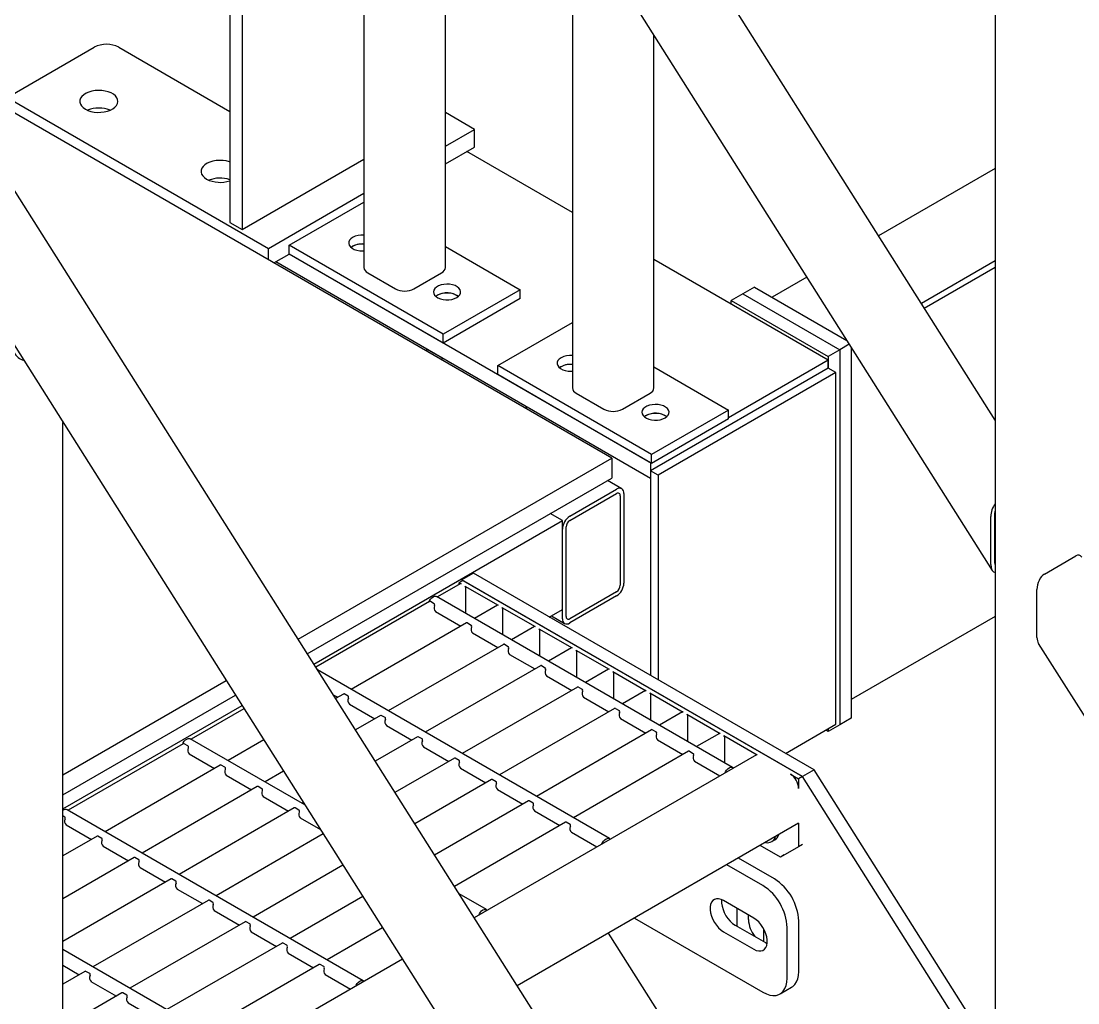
# Model space of a CAD drawing. Header units: millimetres. Extents: x 0 to 55611, y 0 to 32827.
# Drawn here: x 44865.9 to 45359.1, y 10618.6 to 11076.7 of the extents above; entities that cross this region are included whole.
import ezdxf

# ---------------------------------------------------------------- set-up
doc = ezdxf.new("R2010")
doc.units = ezdxf.units.MM
doc.header["$LTSCALE"] = 10
doc.linetypes.add('SLD-Continua', pattern=[0])
doc.layers.add('STRUC', color=5, linetype='SLD-Continua')

msp = doc.modelspace()

# ---------------------------------------------------------------- linework, layer by layer
at = {"color": 7, "linetype": 'SLD-Continua', "lineweight": 25}
for p, q in [((44963.3, 11095.88), (44963.3, 10982.73)), ((44969.05, 11092.56), (44969.05, 10979.41)), ((44860.86, 11041.87), (44900.01, 11064.48)), ((44911.51, 11064.48), (44963.3, 11034.57)), ((44839.95, 11052.3), (44981.37, 10970.66)), ((45077.54, 11026.18), (45063.94, 11034.02)), ((45063.94, 11018.33), (45077.54, 11026.18)), ((45077.54, 11017.88), (45077.54, 11026.18)), ((45063.94, 11010.03), (45077.54, 11017.88)), ((44969.05, 10979.41), (45025.89, 11012.22)), ((44981.37, 10970.66), (45025.89, 10996.36)), ((44963.3, 10982.73), (44969.05, 10979.41)), ((44981.37, 10965.33), (44981.37, 10970.66)), ((44983.93, 10963.85), (44991.03, 10967.94))]:
    msp.add_line(p, q, dxfattribs=at)
at = {"color": 7, "linetype": 'SLD-Continua', "lineweight": 25, "flags": 128}
for points in [[(44895.89, 11035.61), (44897.11, 11035.02), (44898.5, 11034.57), (44900, 11034.26), (44901.58, 11034.12), (44903.17, 11034.14), (44904.73, 11034.32), (44906.21, 11034.67), (44907.56, 11035.16), (44908.74, 11035.78), (44909.7, 11036.51), (44910.42, 11037.33), (44910.88, 11038.21), (44911.06, 11039.12), (44910.95, 11040.04), (44910.56, 11040.93), (44909.91, 11041.77), (44909, 11042.53), (44907.87, 11043.18), (44906.56, 11043.7), (44905.11, 11044.08), (44903.56, 11044.31), (44901.97, 11044.37), (44900.39, 11044.27), (44898.86, 11044), (44897.44, 11043.58), (44896.18, 11043.03), (44895.1, 11042.35), (44894.25, 11041.57), (44893.66, 11040.72), (44893.34, 11039.81), (44893.3, 11038.89), (44893.55, 11037.99), (44894.08, 11037.12), (44894.87, 11036.32), (44895.89, 11035.61)], [(44963.3, 11010.99), (44963.13, 11011.05), (44961.68, 11011.43), (44960.13, 11011.65), (44958.54, 11011.71), (44956.96, 11011.61), (44955.43, 11011.35), (44954.01, 11010.93), (44952.74, 11010.37), (44951.67, 11009.69), (44950.82, 11008.91), (44950.23, 11008.06), (44949.91, 11007.16), (44949.87, 11006.24), (44950.12, 11005.33), (44950.65, 11004.46), (44951.43, 11003.66), (44952.46, 11002.95)]]:
    msp.add_lwpolyline(points, dxfattribs=at)
at = {"color": 7, "linetype": 'SLD-Continua', "lineweight": 25}
for centre, radius, start, end in [((44905.76, 11053.38), 12.49, 62.6097, 117.3903), ((44902.17, 11021.88), 14.21, 68.3855, 111.6145), ((44958.8, 11015.39), 13.96, 242.9839, 288.8339), ((44958.76, 10989.1), 14.33, 71.5089, 111.4944)]:
    msp.add_arc(centre, radius, start, end, dxfattribs=at)
at = {"layer": 'STRUC', "linetype": 'SLD-Continua', "lineweight": 25}
for p, q in [((45025.89, 11657.62), (45025.89, 10961.72)), ((46038.04, 9139.34), (44717.33, 11227.52)), ((45320.53, 11223.5), (45320.53, 10599.17)), ((45063.94, 10961.72), (45063.94, 11220.13)), ((45320.53, 10890.5), (45114, 11217.04)), ((45075.04, 11206.35), (45319.14, 10820.39)), ((44690.04, 11198.36), (45999.14, 9128.53)), ((45123.19, 11130.22), (45123.19, 10905.55)), ((45161.24, 10905.55), (45161.24, 11070.05)), ((45141.62, 10872.81), (44826.68, 11054.63)), ((45123.19, 10987.38), (45073.94, 11015.8)), ((45320.53, 11007.93), (45266.12, 10976.53)), ((44991.03, 10972.09), (45025.89, 10992.21)), ((45062.88, 10930.62), (44991.03, 10972.09)), ((44991.03, 10967.94), (44991.03, 10972.09)), ((45020.63, 10971.6), (45019.88, 10971.08)), ((45063.94, 10971.48), (45098.8, 10951.36)), ((45062.88, 10926.47), (44991.03, 10967.94)), ((45159.72, 10870.56), (44991.03, 10967.94)), ((45242.63, 10918.42), (45161.24, 10965.41)), ((45320.53, 10964.8), (45286.1, 10944.93)), ((45159.72, 10863.26), (44984.71, 10964.29)), ((45287.48, 10942.76), (45320.53, 10961.84)), ((45027.67, 10959.24), (45040.61, 10951.77)), ((45049.23, 10951.77), (45062.16, 10959.24)), ((45232.62, 10957.19), (45216.42, 10947.83)), ((45098.8, 10951.36), (45062.88, 10930.62)), ((45098.8, 10947.21), (45098.8, 10951.36)), ((45208.15, 10952.6), (45202.76, 10949.49)), ((45208.15, 10952.6), (45251.26, 10927.72)), ((45060.22, 10948.74), (45059.48, 10948.22)), ((45098.8, 10947.21), (45062.88, 10926.47)), ((45202.76, 10949.49), (45197.37, 10946.38)), ((45197.37, 10946.38), (45242.63, 10920.26)), ((45197.37, 10944.55), (45197.37, 10946.38)), ((45202.76, 10949.49), (45248.02, 10923.37)), ((45088.33, 10915.92), (45123.19, 10936.04)), ((45062.88, 10926.47), (45062.88, 10930.62)), ((45252.41, 10925.9), (45248.02, 10923.37)), ((45062.26, 10919.53), (45055.07, 10923.68)), ((45055.07, 10923.68), (45055.07, 10922.78)), ((45248.02, 10923.37), (45242.63, 10920.26)), ((45248.02, 10923.37), (45248.02, 10748.3)), ((45253.4, 10924.33), (45253.4, 10751.41)), ((45253.4, 10923.09), (45253.98, 10923.42)), ((45062.26, 10919.53), (45062.26, 10918.63)), ((45160.17, 10874.45), (45088.33, 10915.92)), ((45088.33, 10911.78), (45088.33, 10915.92)), ((45242.63, 10918.42), (45196.1, 10891.56)), ((45242.63, 10920.26), (45242.63, 10914.77)), ((45242.63, 10914.77), (45242.63, 10918.42)), ((45160.17, 10870.3), (45088.33, 10911.78)), ((45117.92, 10915.43), (45117.18, 10914.91)), ((45242.63, 10914.77), (45159.72, 10866.91)), ((45161.24, 10915.31), (45196.1, 10895.19)), ((45246.22, 10912.7), (45163.32, 10864.84)), ((45246.22, 10912.7), (45242.63, 10914.77)), ((45246.22, 10748.6), (45246.22, 10912.7)), ((45124.97, 10903.07), (45137.9, 10895.6)), ((45146.52, 10895.6), (45159.46, 10903.07)), ((45101.84, 10895.78), (45101.84, 10896.68)), ((45157.52, 10892.57), (45156.78, 10892.05)), ((45196.1, 10895.19), (45160.17, 10874.45)), ((45196.1, 10891.04), (45160.17, 10870.3)), ((45196.1, 10891.04), (45196.1, 10895.19)), ((44885.43, 10553.77), (44885.43, 10889.43)), ((44995.15, 10788.26), (45141.62, 10872.81)), ((45141.62, 10872.81), (45141.62, 10863.48)), ((45160.17, 10870.3), (45160.17, 10874.45)), ((45159.72, 10870.56), (45159.72, 10863.26)), ((45163.32, 10864.84), (45159.72, 10866.91)), ((45159.72, 10866.91), (45159.72, 10771.3)), ((44999.48, 10781.42), (45141.62, 10863.48)), ((45146.27, 10858.47), (45139.6, 10862.31)), ((45163.32, 10864.84), (45163.32, 10769.23)), ((45121.99, 10845.62), (45143.83, 10858.22)), ((45121.99, 10843.62), (45143.83, 10856.23)), ((45145.56, 10855.24), (45145.56, 10813.42)), ((45147.28, 10856.23), (45147.28, 10814.42)), ((45118.54, 10843.63), (45112.89, 10846.89)), ((45320.23, 10846.49), (45320.23, 10824.07)), ((45002.5, 10776.64), (45118.54, 10843.63)), ((45118.54, 10802.14), (45118.54, 10843.63)), ((45318.51, 10823.07), (45318.51, 10845.5)), ((45118.54, 10797.83), (45118.54, 10839.64)), ((45120.27, 10798.83), (45120.27, 10840.64)), ((45343.51, 10818.69), (45358.16, 10827.15)), ((45077.04, 10819.03), (45071.66, 10815.92)), ((45236, 10727.27), (45077.04, 10819.03)), ((45070.9, 10814.14), (45060.2, 10807.96)), ((45072.12, 10815.66), (45070.32, 10814.62)), ((45070.32, 10814.62), (45071.22, 10814.1)), ((45070.32, 10813.8), (45070.32, 10814.62)), ((45230.61, 10724.16), (45071.66, 10815.92)), ((45071.66, 10815.92), (45071.66, 10815.4)), ((45072.12, 10815.66), (45230.62, 10724.16)), ((45073.01, 10813.07), (45088.49, 10804.13)), ((45073.46, 10800.31), (45073.46, 10812.29)), ((45197.99, 10728.42), (45059.78, 10808.2)), ((45143.83, 10810.44), (45121.99, 10797.83)), ((45143.83, 10808.45), (45121.99, 10795.84)), ((45340.06, 10789), (45340.06, 10811.42)), ((45056.49, 10805.82), (45003.42, 10775.18)), ((45058.71, 10804.81), (45056.91, 10805.85)), ((45088.18, 10804.16), (45077.48, 10797.99)), ((45090.29, 10803.09), (45105.77, 10794.16)), ((45090.74, 10790.33), (45090.74, 10802.32)), ((45112.42, 10798.61), (45118.54, 10802.14)), ((45059.3, 10801.15), (45071.13, 10794.32)), ((45113.38, 10799.16), (45119.55, 10795.6)), ((45320.53, 10798.88), (45253.4, 10760.13)), ((45073.77, 10795.85), (45020, 10764.81)), ((45074.19, 10795.88), (45075.99, 10794.84)), ((45105.45, 10794.19), (45094.75, 10788.01)), ((45107.56, 10793.12), (45123.04, 10784.19)), ((45108.01, 10780.36), (45108.01, 10792.34)), ((45076.58, 10791.18), (45088.4, 10784.35)), ((45091.05, 10785.87), (45037.28, 10754.84)), ((45091.47, 10785.9), (45093.26, 10784.87)), ((45122.73, 10784.22), (45112.03, 10778.04)), ((45124.84, 10783.15), (45140.32, 10774.21)), ((45125.29, 10770.39), (45125.29, 10782.37)), ((45340.69, 10786.31), (45959.53, 9807.86)), ((45093.85, 10781.2), (45105.68, 10774.38)), ((45140.52, 10695.24), (45004.22, 10773.92)), ((45108.32, 10775.9), (45054.56, 10744.86)), ((45108.74, 10775.93), (45110.54, 10774.89)), ((45140, 10774.24), (45129.31, 10768.07)), ((45142.12, 10773.18), (45157.6, 10764.24)), ((44885.43, 10724.92), (44961.65, 10768.92)), ((45111.13, 10771.23), (45122.96, 10764.4)), ((45142.57, 10760.41), (45142.57, 10772.4)), ((45016.3, 10762.67), (45012.66, 10760.57)), ((45018.51, 10761.66), (45016.72, 10762.7)), ((45125.6, 10765.93), (45071.83, 10734.89)), ((45126.02, 10765.96), (45127.81, 10764.92)), ((45157.28, 10764.27), (45146.58, 10758.1)), ((45159.39, 10763.2), (45174.87, 10754.27)), ((44885.43, 10715.59), (44965.98, 10762.08)), ((45011.52, 10762.37), (45013.65, 10761.14)), ((45019.1, 10758), (45030.93, 10751.17)), ((45128.41, 10761.26), (45140.23, 10754.43)), ((45159.84, 10750.44), (45159.84, 10762.42)), ((44885.43, 10709.05), (44969, 10757.3)), ((44969.92, 10755.84), (44945.25, 10741.6)), ((45033.57, 10752.7), (45021.9, 10745.96)), ((45035.79, 10751.69), (45033.99, 10752.72)), ((45142.88, 10755.95), (45089.11, 10724.92)), ((45143.29, 10755.98), (45145.09, 10754.95)), ((45174.56, 10754.3), (45163.86, 10748.12)), ((45176.67, 10753.23), (45192.15, 10744.29)), ((45036.38, 10748.02), (45048.21, 10741.2)), ((45145.68, 10751.28), (45157.51, 10744.46)), ((45177.12, 10740.47), (45177.12, 10752.45)), ((45222.63, 10734.99), (45246.22, 10748.6)), ((45248.02, 10748.3), (45242.63, 10745.19)), ((45253.4, 10751.41), (45248.02, 10748.3)), ((45160.15, 10745.98), (45106.38, 10714.94)), ((45160.57, 10746.01), (45162.37, 10744.97)), ((45191.83, 10744.32), (45181.13, 10738.15)), ((45193.94, 10743.26), (45209.42, 10734.32)), ((45242.63, 10745.19), (45241.47, 10745.86)), ((45242.63, 10746.53), (45242.63, 10745.19)), ((44941.55, 10739.46), (44887.78, 10708.42)), ((44943.76, 10738.45), (44941.97, 10739.49)), ((44998.29, 10710.99), (44944.84, 10741.85)), ((44979.16, 10741.23), (44962.53, 10731.63)), ((45050.85, 10742.72), (45031.14, 10731.35)), ((45053.06, 10741.71), (45051.27, 10742.75)), ((45053.66, 10738.05), (45065.48, 10731.22)), ((45162.96, 10741.31), (45174.78, 10734.48)), ((45194.39, 10730.49), (45194.39, 10742.48)), ((44944.35, 10734.79), (44956.18, 10727.96)), ((45209.11, 10734.35), (45077.35, 10658.29)), ((45177.43, 10736.01), (45123.66, 10704.97)), ((45177.85, 10736.04), (45179.64, 10735)), ((44958.82, 10729.49), (44905.06, 10698.45)), ((44961.04, 10728.48), (44959.24, 10729.52)), ((45068.13, 10732.75), (45040.39, 10716.74)), ((45070.34, 10731.74), (45068.54, 10732.78)), ((45070.93, 10728.08), (45082.76, 10721.25)), ((45180.23, 10731.34), (45192.06, 10724.51)), ((44961.63, 10724.82), (44973.46, 10717.99)), ((44988.4, 10726.62), (44979.81, 10721.66)), ((45224.96, 10725.35), (45228.82, 10723.12)), ((45230.62, 10724.16), (45228.82, 10723.12)), ((45228.82, 10723.12), (45228.82, 10718.66)), ((45236, 10727.27), (45230.61, 10724.16)), ((47664.1, 6876.55), (45230.61, 10724.16)), ((47669.49, 6879.66), (45236, 10727.27)), ((44976.1, 10719.52), (44922.33, 10688.48)), ((44978.32, 10718.51), (44976.52, 10719.54)), ((45085.4, 10722.78), (45049.63, 10702.12)), ((45087.62, 10721.77), (45085.82, 10722.8)), ((44978.91, 10714.84), (44990.73, 10708.02)), ((45088.21, 10718.1), (45100.03, 10711.28)), ((45025.57, 10628.88), (44887.36, 10708.67)), ((44993.38, 10709.54), (44939.61, 10678.51)), ((44995.59, 10708.53), (44993.8, 10709.57)), ((44997.65, 10712.01), (44997.08, 10711.68)), ((45102.68, 10712.8), (45058.87, 10687.51)), ((45104.89, 10711.79), (45103.1, 10712.83)), ((44886.29, 10705.28), (44885.43, 10705.77)), ((44996.18, 10704.87), (45005.6, 10699.44)), ((45105.48, 10708.13), (45117.31, 10701.3)), ((44886.88, 10701.61), (44898.71, 10694.79)), ((45119.95, 10702.83), (45068.11, 10672.9)), ((45228.82, 10702.38), (45097.44, 10626.54)), ((45122.17, 10701.82), (45120.37, 10702.86)), ((45228.82, 10702.38), (45228.82, 10691.44)), ((44901.35, 10696.31), (44885.43, 10687.12)), ((44903.57, 10695.3), (44901.77, 10696.34)), ((45006.89, 10697.4), (44956.89, 10668.53)), ((45122.76, 10698.16), (45134.59, 10691.33)), ((45216.29, 10693.79), (45217.73, 10694.62)), ((44904.16, 10691.64), (44915.98, 10684.81)), ((45220.33, 10686.54), (45210.86, 10692.01)), ((45228.82, 10691.44), (45220.33, 10686.54)), ((45230.61, 10692.48), (45228.82, 10691.44)), ((44918.63, 10686.34), (44885.43, 10667.18)), ((44920.84, 10685.33), (44919.05, 10686.37)), ((45217.52, 10676.41), (45200.68, 10686.14)), ((45222.13, 10687.58), (45220.33, 10686.54)), ((44921.43, 10681.67), (44933.26, 10674.84)), ((45016.13, 10682.79), (44974.16, 10658.56)), ((45212.14, 10673.3), (45195.29, 10683.02)), ((44935.9, 10676.37), (44885.43, 10647.23)), ((44938.12, 10675.36), (44936.32, 10676.39)), ((44938.71, 10671.69), (44950.53, 10664.87)), ((45083.04, 10662.06), (45070.32, 10669.4)), ((44953.18, 10666.39), (44899.41, 10635.35)), ((44955.39, 10665.38), (44953.6, 10666.42)), ((45025.37, 10668.17), (44991.44, 10648.59)), ((45207.89, 10658.12), (45193.75, 10666.28)), ((44955.99, 10661.72), (44967.81, 10654.89)), ((45200, 10662.68), (45200, 10654.38)), ((45205.39, 10657.41), (45205.39, 10659.57)), ((44970.45, 10656.42), (44916.69, 10625.38)), ((44972.67, 10655.41), (44970.87, 10656.45)), ((45152.18, 10658.14), (45212.14, 10623.52)), ((45199.14, 10654.87), (45213.28, 10646.71)), ((45228.84, 10633.17), (45228.84, 10656.81)), ((44973.26, 10651.75), (44985.09, 10644.92)), ((45034.61, 10653.56), (45008.71, 10638.61)), ((45139.97, 10651.09), (45174.03, 10597.23)), ((45193.75, 10651.76), (45207.89, 10643.6)), ((45212.57, 10647.12), (45212.57, 10653)), ((45223.45, 10630.06), (45223.45, 10653.7)), ((44987.73, 10646.45), (44933.96, 10615.41)), ((44989.95, 10645.44), (44988.15, 10646.47)), ((45213.28, 10646.71), (45214.12, 10646.29)), ((44968.1, 10595.7), (44885.43, 10643.42)), ((44990.54, 10641.77), (45002.36, 10634.95)), ((44885.43, 10636.09), (44893.06, 10631.69)), ((45043.85, 10638.95), (44888.92, 10549.51)), ((45005.01, 10636.47), (44951.24, 10605.43)), ((45007.22, 10635.46), (45005.43, 10636.5)), ((44895.71, 10633.21), (44885.43, 10627.28)), ((44897.92, 10632.2), (44896.12, 10633.24)), ((45007.81, 10631.8), (45019.64, 10624.97)), ((44898.51, 10628.54), (44910.34, 10621.71)), ((45220.14, 10622.73), (45225.52, 10625.84)), ((44912.98, 10623.24), (44885.43, 10607.34)), ((44915.2, 10622.23), (44913.4, 10623.27)), ((44915.79, 10618.57), (44927.61, 10611.74))]:
    msp.add_line(p, q, dxfattribs=at)
at = {"layer": 'STRUC', "linetype": 'SLD-Continua', "lineweight": 25, "flags": 128}
for points in [[(45020.63, 10975.75), (45019.77, 10975.13), (45019.16, 10974.42), (45018.82, 10973.65), (45018.79, 10972.86), (45019.05, 10972.08), (45019.59, 10971.35), (45020.39, 10970.71), (45021.41, 10970.18), (45022.61, 10969.79), (45023.92, 10969.55), (45025.29, 10969.49), (45025.89, 10969.51)], [(45069.2, 10947.7), (45070.07, 10948.32), (45070.68, 10949.03), (45071.01, 10949.8), (45071.04, 10950.59), (45070.78, 10951.37), (45070.24, 10952.1), (45069.44, 10952.74), (45068.42, 10953.27), (45067.22, 10953.66), (45065.91, 10953.89), (45064.54, 10953.96), (45063.18, 10953.85), (45061.89, 10953.58), (45060.74, 10953.15), (45059.77, 10952.59), (45059.03, 10951.92), (45058.55, 10951.18), (45058.37, 10950.39), (45058.48, 10949.6), (45058.88, 10948.85), (45059.56, 10948.16), (45060.47, 10947.57), (45061.59, 10947.1), (45062.85, 10946.79), (45064.2, 10946.64), (45065.57, 10946.66), (45066.9, 10946.85), (45068.13, 10947.21), (45069.2, 10947.7)], [(45069.95, 10948.22), (45069.66, 10948.44), (45068.69, 10949), (45067.54, 10949.43), (45066.25, 10949.7), (45064.89, 10949.81), (45063.52, 10949.75), (45062.21, 10949.51), (45061.01, 10949.12), (45059.99, 10948.59), (45059.48, 10948.22)], [(45117.92, 10919.58), (45117.06, 10918.96), (45116.45, 10918.25), (45116.12, 10917.48), (45116.09, 10916.69), (45116.34, 10915.91), (45116.89, 10915.18), (45117.69, 10914.54), (45118.71, 10914.01), (45119.91, 10913.62), (45121.22, 10913.38), (45122.59, 10913.32), (45123.19, 10913.35)], [(45166.5, 10891.53), (45167.36, 10892.15), (45167.97, 10892.86), (45168.3, 10893.63), (45168.34, 10894.42), (45168.08, 10895.2), (45167.54, 10895.93), (45166.74, 10896.57), (45165.72, 10897.1), (45164.52, 10897.49), (45163.21, 10897.73), (45161.84, 10897.79), (45160.48, 10897.68), (45159.19, 10897.41), (45158.03, 10896.98), (45157.06, 10896.42), (45156.32, 10895.75), (45155.85, 10895.01), (45155.66, 10894.22), (45155.78, 10893.43), (45156.18, 10892.68), (45156.86, 10891.99), (45157.77, 10891.4), (45158.89, 10890.93), (45160.15, 10890.62), (45161.5, 10890.47), (45162.87, 10890.49), (45164.2, 10890.68), (45165.43, 10891.04), (45166.5, 10891.53)], [(45167.25, 10892.05), (45166.96, 10892.27), (45165.99, 10892.83), (45164.83, 10893.26), (45163.55, 10893.53), (45162.18, 10893.64), (45160.82, 10893.58), (45159.5, 10893.34), (45158.31, 10892.95), (45157.29, 10892.43), (45156.78, 10892.05)], [(45056.28, 10805.7), (45056.53, 10806.22), (45057, 10806.96), (45057.58, 10807.59), (45058.2, 10808.05), (45058.81, 10808.3), (45059.39, 10808.34), (45059.78, 10808.2)], [(45058.87, 10803.87), (45058.91, 10804), (45058.94, 10804.25), (45058.91, 10804.52), (45058.84, 10804.69), (45058.72, 10804.81), (45058.71, 10804.81)], [(45018.67, 10760.71), (45018.71, 10760.84), (45018.74, 10761.1), (45018.71, 10761.37), (45018.64, 10761.54), (45018.52, 10761.66), (45018.51, 10761.66)], [(45035.95, 10750.74), (45035.98, 10750.87), (45036.01, 10751.13), (45035.99, 10751.39), (45035.91, 10751.56), (45035.79, 10751.68), (45035.79, 10751.69)], [(44941.33, 10739.34), (44941.58, 10739.87), (44942.06, 10740.61), (44942.63, 10741.23), (44943.25, 10741.69), (44943.87, 10741.95), (44944.44, 10741.98), (44944.84, 10741.85)], [(44943.92, 10737.51), (44943.96, 10737.64), (44943.99, 10737.89), (44943.96, 10738.16), (44943.89, 10738.33), (44943.77, 10738.45), (44943.76, 10738.45)], [(45053.22, 10740.77), (45053.26, 10740.9), (45053.29, 10741.15), (45053.26, 10741.42), (45053.19, 10741.59), (45053.07, 10741.71), (45053.06, 10741.71)], [(44961.2, 10727.54), (44961.23, 10727.67), (44961.26, 10727.92), (44961.24, 10728.19), (44961.16, 10728.36), (44961.04, 10728.48), (44961.04, 10728.48)], [(45070.5, 10730.8), (45070.54, 10730.92), (45070.57, 10731.18), (45070.54, 10731.45), (45070.47, 10731.62), (45070.35, 10731.74), (45070.34, 10731.74)], [(45194.49, 10725.91), (45194.73, 10726.44), (45195.21, 10727.18), (45195.78, 10727.8), (45196.4, 10728.26), (45197.02, 10728.52), (45197.59, 10728.55), (45198.07, 10728.36), (45198.32, 10728.12)], [(44978.48, 10717.56), (44978.51, 10717.69), (44978.54, 10717.95), (44978.51, 10718.22), (44978.44, 10718.38), (44978.32, 10718.5), (44978.32, 10718.51)], [(45087.78, 10720.82), (45087.81, 10720.95), (45087.84, 10721.21), (45087.81, 10721.47), (45087.74, 10721.64), (45087.62, 10721.76), (45087.62, 10721.77)], [(44995.75, 10707.59), (44995.79, 10707.72), (44995.82, 10707.97), (44995.79, 10708.24), (44995.72, 10708.41), (44995.6, 10708.53), (44995.59, 10708.53)], [(45105.05, 10710.85), (45105.09, 10710.98), (45105.12, 10711.23), (45105.09, 10711.5), (45105.02, 10711.67), (45104.9, 10711.79), (45104.89, 10711.79)], [(44886.45, 10704.33), (44886.49, 10704.46), (44886.52, 10704.72), (44886.49, 10704.98), (44886.42, 10705.15), (44886.29, 10705.27), (44886.29, 10705.28)], [(45122.33, 10700.88), (45122.36, 10701.01), (45122.39, 10701.26), (45122.37, 10701.53), (45122.29, 10701.7), (45122.17, 10701.82), (45122.17, 10701.82)], [(44903.73, 10694.36), (44903.76, 10694.49), (44903.79, 10694.74), (44903.76, 10695.01), (44903.69, 10695.18), (44903.57, 10695.3), (44903.57, 10695.3)], [(45137.01, 10692.73), (45137.26, 10693.26), (45137.74, 10694), (45138.31, 10694.62), (45138.93, 10695.08), (45139.55, 10695.34), (45140.12, 10695.37), (45140.6, 10695.19), (45140.85, 10694.94)], [(44921, 10684.38), (44921.04, 10684.51), (44921.07, 10684.77), (44921.04, 10685.04), (44920.97, 10685.21), (44920.85, 10685.33), (44920.84, 10685.33)], [(44938.28, 10674.41), (44938.31, 10674.54), (44938.34, 10674.8), (44938.31, 10675.06), (44938.24, 10675.23), (44938.12, 10675.35), (44938.12, 10675.36)], [(44955.55, 10664.44), (44955.59, 10664.57), (44955.62, 10664.82), (44955.59, 10665.09), (44955.52, 10665.26), (44955.4, 10665.38), (44955.39, 10665.38)], [(45193.75, 10666.28), (45192.6, 10666.83), (45191.48, 10667.11), (45190.44, 10667.11), (45189.52, 10666.83), (45188.73, 10666.3), (45188.12, 10665.51), (45187.7, 10664.5), (45187.49, 10663.31), (45187.49, 10661.97), (45187.7, 10660.53), (45188.12, 10659.04), (45188.73, 10657.54), (45189.52, 10656.1), (45190.44, 10654.76), (45191.48, 10653.56), (45192.6, 10652.55), (45193.75, 10651.76)], [(45192.91, 10666.71), (45192.88, 10666.42), (45192.88, 10665.08), (45193.09, 10663.64), (45193.51, 10662.15), (45194.12, 10660.66), (45194.9, 10659.21), (45195.83, 10657.87), (45196.87, 10656.68), (45197.98, 10655.66), (45199.14, 10654.87)], [(45079.54, 10659.55), (45079.79, 10660.08), (45080.27, 10660.82), (45080.84, 10661.44), (45081.46, 10661.9), (45082.08, 10662.16), (45082.65, 10662.2), (45083.13, 10662.01), (45083.37, 10661.77)], [(44972.83, 10654.46), (44972.87, 10654.59), (44972.9, 10654.85), (44972.87, 10655.12), (44972.8, 10655.29), (44972.67, 10655.41), (44972.67, 10655.41)], [(45207.89, 10643.6), (45209.05, 10643.06), (45210.17, 10642.78), (45211.2, 10642.78), (45212.13, 10643.05), (45212.91, 10643.59), (45213.52, 10644.37), (45213.94, 10645.38), (45214.15, 10646.58), (45214.15, 10647.92), (45213.94, 10649.36), (45213.52, 10650.85), (45212.91, 10652.34), (45212.13, 10653.78), (45211.2, 10655.12), (45210.17, 10656.32), (45209.05, 10657.33), (45207.89, 10658.12)], [(44990.11, 10644.49), (44990.14, 10644.62), (44990.17, 10644.88), (44990.14, 10645.14), (44990.07, 10645.31), (44989.95, 10645.43), (44989.95, 10645.44)], [(45007.38, 10634.52), (45007.42, 10634.65), (45007.45, 10634.9), (45007.42, 10635.17), (45007.35, 10635.34), (45007.23, 10635.46), (45007.22, 10635.46)], [(44898.08, 10631.26), (44898.12, 10631.39), (44898.15, 10631.64), (44898.12, 10631.91), (44898.05, 10632.08), (44897.92, 10632.2), (44897.92, 10632.2)], [(45212.14, 10623.52), (45213.75, 10622.73), (45215.32, 10622.21), (45216.84, 10621.99), (45218.25, 10622.07), (45219.55, 10622.44), (45220.69, 10623.1), (45221.65, 10624.03), (45222.43, 10625.22), (45222.99, 10626.64), (45223.34, 10628.26), (45223.45, 10630.06)], [(45225.52, 10625.84), (45226.07, 10626.21), (45227.04, 10627.14), (45227.82, 10628.33), (45228.38, 10629.75), (45228.72, 10631.37), (45228.84, 10633.17)], [(45022.07, 10626.37), (45022.31, 10626.9), (45022.79, 10627.64), (45023.36, 10628.27), (45023.98, 10628.72), (45024.6, 10628.98), (45025.17, 10629.02), (45025.65, 10628.83), (45025.9, 10628.59)], [(44915.36, 10621.29), (44915.39, 10621.42), (44915.42, 10621.67), (44915.39, 10621.94), (44915.32, 10622.11), (44915.2, 10622.23), (44915.2, 10622.23)]]:
    msp.add_lwpolyline(points, dxfattribs=at)
at = {"layer": 'STRUC', "linetype": 'SLD-Continua', "lineweight": 25}
for centre, radius, start, end in [((44902.17, 11021.88), 14.21, 68.3855, 111.6145), ((44958.76, 10989.11), 14.32, 71.4952, 111.5081), ((45025.04, 10967.3), 9.53, 84.895, 117.6038), ((45024.92, 10964.03), 8.67, 83.6115, 125.5852), ((45025.04, 10963.16), 9.53, 84.895, 117.6038), ((45028.94, 10962.03), 3.07, 185.6948, 245.6253), ((45060.89, 10962.03), 3.07, 294.3747, 354.3052), ((45044.92, 10960.09), 9.37, 242.6097, 297.3903), ((45064.67, 10940.61), 9.26, 55.2365, 118.6653), ((45122.34, 10911.14), 9.53, 84.895, 117.6038), ((45122.22, 10907.86), 8.67, 83.6115, 125.5852), ((45122.34, 10906.99), 9.53, 84.895, 117.6038), ((45126.24, 10905.86), 3.07, 185.6948, 245.6253), ((45158.19, 10905.86), 3.07, 294.3747, 354.3052), ((45142.21, 10903.92), 9.37, 242.6097, 297.3903), ((45161.97, 10884.44), 9.26, 55.2365, 118.6653), ((45145.18, 10856.57), 2.13, 350.786, 129.2033), ((45144.51, 10855.41), 1.06, 350.786, 129.2033), ((45126.03, 10839.3), 7.49, 122.6055, 177.3945), ((45124.01, 10840.47), 3.75, 122.6055, 177.3945), ((45071.03, 10813.85), 0.319, 54.3824, 114.3071), ((45072.49, 10812.25), 0.976, 2.6055, 57.3945), ((45139.79, 10814.76), 7.49, 302.6055, 357.3945), ((45141.81, 10813.6), 3.75, 302.6055, 357.3945), ((45056.73, 10805.51), 0.388, 62.259, 127.5191), ((45060.86, 10802.79), 2.26, 151.5127, 226.5278), ((45088.31, 10803.87), 0.319, 54.3824, 114.3071), ((45089.76, 10802.27), 0.976, 2.6055, 57.3945), ((45120.65, 10797.49), 2.13, 170.786, 309.2033), ((45121.32, 10798.66), 1.06, 170.786, 309.2033), ((45074.01, 10795.52), 0.402, 62.6755, 125.5375), ((45078.13, 10792.82), 2.26, 151.5127, 226.5278), ((45075.45, 10794.26), 0.791, 332.3428, 46.8827), ((45105.58, 10793.9), 0.319, 54.3824, 114.3071), ((45107.04, 10792.3), 0.976, 2.6055, 57.3945), ((45091.28, 10785.55), 0.402, 62.6755, 125.5375), ((45095.41, 10782.84), 2.26, 151.5127, 226.5278), ((45092.72, 10784.29), 0.791, 332.3428, 46.8827), ((45122.86, 10783.93), 0.319, 54.3824, 114.3071), ((45124.31, 10782.33), 0.976, 2.6055, 57.3945), ((45108.56, 10775.57), 0.402, 62.6755, 125.5375), ((45112.68, 10772.87), 2.26, 151.5127, 226.5278), ((45110, 10774.31), 0.791, 332.3428, 46.8827), ((45140.13, 10773.95), 0.319, 54.3824, 114.3071), ((45141.59, 10772.35), 0.976, 2.6055, 57.3945), ((45016.53, 10762.33), 0.414, 63.338, 124.2198), ((45125.83, 10765.6), 0.402, 62.6755, 125.5375), ((45129.96, 10762.9), 2.26, 151.5127, 226.5278), ((45127.27, 10764.34), 0.791, 332.3428, 46.8827), ((45157.41, 10763.98), 0.319, 54.3824, 114.3071), ((45158.87, 10762.38), 0.976, 2.6055, 57.3945), ((45020.66, 10759.64), 2.26, 151.5127, 226.5278), ((45033.81, 10752.35), 0.414, 63.338, 124.2198), ((45143.11, 10755.63), 0.402, 62.6755, 125.5375), ((45147.24, 10752.92), 2.26, 151.5127, 226.5278), ((45144.55, 10754.37), 0.791, 332.3428, 46.8827), ((45174.69, 10754.01), 0.319, 54.3824, 114.3071), ((45176.14, 10752.41), 0.976, 2.6055, 57.3945), ((45037.94, 10749.66), 2.26, 151.5127, 226.5278), ((45160.39, 10745.65), 0.402, 62.6755, 125.5375), ((45164.51, 10742.95), 2.26, 151.5127, 226.5278), ((45161.83, 10744.39), 0.791, 332.3428, 46.8827), ((45191.96, 10744.03), 0.319, 54.3824, 114.3071), ((45193.42, 10742.43), 0.976, 2.6055, 57.3945), ((44941.78, 10739.12), 0.414, 63.338, 124.2198), ((45051.08, 10742.38), 0.414, 63.338, 124.2198), ((45055.21, 10739.69), 2.26, 151.5127, 226.5278), ((44945.91, 10736.43), 2.26, 151.5127, 226.5278), ((45177.66, 10735.68), 0.402, 62.6755, 125.5375), ((45181.79, 10732.98), 2.26, 151.5127, 226.5278), ((45179.1, 10734.42), 0.791, 332.3428, 46.8827), ((45209.24, 10734.06), 0.319, 54.3824, 114.3071), ((44959.06, 10729.15), 0.414, 63.338, 124.2198), ((45068.36, 10732.41), 0.414, 63.338, 124.2198), ((45072.49, 10729.72), 2.26, 151.5127, 226.5278), ((44963.19, 10726.46), 2.26, 151.5127, 226.5278), ((45220.43, 10718.28), 8.4, 2.6055, 57.3945), ((44976.33, 10719.17), 0.414, 63.338, 124.2198), ((45085.64, 10722.43), 0.414, 63.338, 124.2198), ((45089.76, 10719.74), 2.26, 151.5127, 226.5278), ((44980.46, 10716.48), 2.26, 151.5127, 226.5278), ((44886.7, 10706.95), 1.84, 68.9413, 133.5431), ((44993.61, 10709.2), 0.414, 63.338, 124.2198), ((45102.91, 10712.46), 0.414, 63.338, 124.2198), ((45107.04, 10709.77), 2.26, 151.5127, 226.5278), ((44888.44, 10703.25), 2.26, 151.5127, 226.5278), ((44997.74, 10706.51), 2.26, 151.5127, 226.5278), ((45120.19, 10702.49), 0.414, 63.338, 124.2198), ((45124.32, 10699.8), 2.26, 151.5127, 226.5278), ((44901.58, 10695.97), 0.414, 63.338, 124.2198), ((44905.71, 10693.28), 2.26, 151.5127, 226.5278), ((45214.34, 10697.18), 3.87, 254.8736, 345.121), ((45215.6, 10698.07), 4.06, 301.6973, 344.8142), ((44918.86, 10686), 0.414, 63.338, 124.2198), ((44922.99, 10683.31), 2.26, 151.5127, 226.5278), ((44936.14, 10676.02), 0.414, 63.338, 124.2198), ((44940.26, 10673.33), 2.26, 151.5127, 226.5278), ((45204.37, 10655.75), 24.49, 2.4871, 57.5129), ((45198.98, 10652.64), 24.49, 2.4871, 57.5129), ((44953.41, 10666.05), 0.414, 63.338, 124.2198), ((44957.54, 10663.36), 2.26, 151.5127, 226.5278), ((44970.69, 10656.08), 0.414, 63.338, 124.2198), ((44974.82, 10653.39), 2.26, 151.5127, 226.5278), ((45218.95, 10658.02), 13.58, 182.585, 218.4778), ((44987.96, 10646.1), 0.414, 63.338, 124.2198), ((44992.09, 10643.41), 2.26, 151.5127, 226.5278), ((45005.24, 10636.13), 0.414, 63.338, 124.2198), ((45009.37, 10633.44), 2.26, 151.5127, 226.5278), ((44895.94, 10632.87), 0.414, 63.338, 124.2198), ((44900.07, 10630.18), 2.26, 151.5127, 226.5278), ((44913.21, 10622.9), 0.414, 63.338, 124.2198), ((44917.34, 10620.21), 2.26, 151.5127, 226.5278)]:
    msp.add_arc(centre, radius, start, end, dxfattribs=at)
for centre, major_axis, ratio, start_param, end_param in [((44865.9, 10924.16), (-3.58, 5.37), 0.616084, 1.530615, 2.558206), ((45321.96, 10847.49), (1.73, 5.56), 0.536091, 0.953247, 2.096964), ((45321.96, 10847.49), (0.87, 2.78), 0.536091, 1.502462, 2.096964), ((45358.16, 10821.87), (1.73, 5.56), 0.536091, 5.855228, 6.809353), ((45321.96, 10825.06), (1.73, 5.56), 0.536091, 2.096964, 3.240682), ((45321.96, 10825.06), (0.87, 2.78), 0.536091, 2.096964, 2.713635), ((45343.51, 10813.41), (1.73, 5.56), 0.536091, 0.526168, 2.096964), ((45343.51, 10790.99), (1.73, 5.56), 0.536091, 2.096964, 2.713635)]:
    msp.add_ellipse(centre, major_axis=major_axis, ratio=ratio, start_param=start_param, end_param=end_param, dxfattribs=at)

doc.saveas('drawing.dxf')
